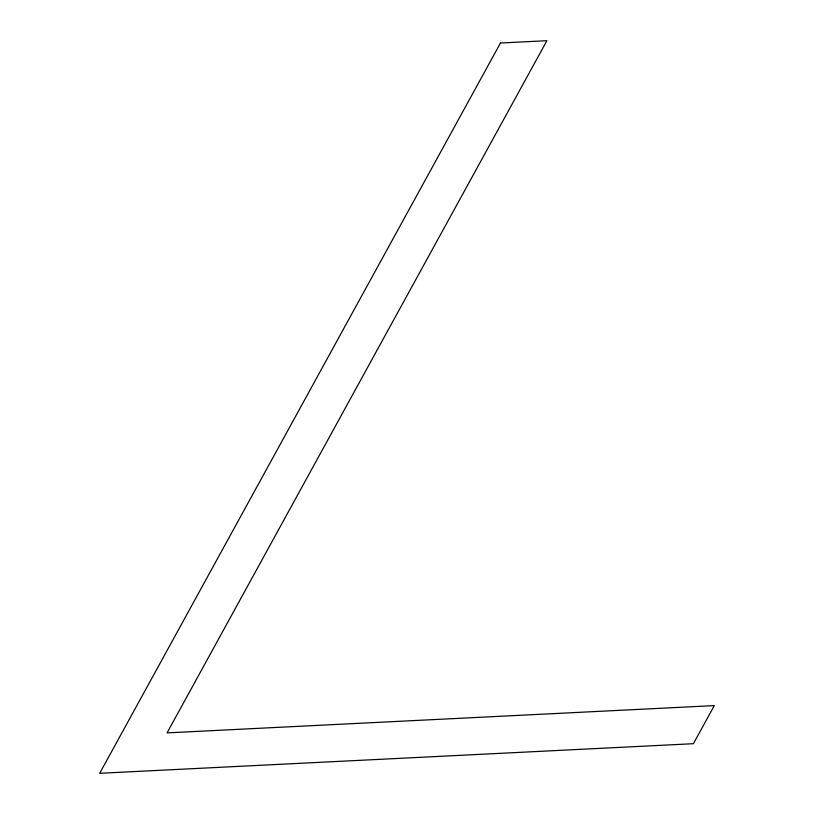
<?xml version="1.0" encoding="UTF-8"?>
<svg xmlns="http://www.w3.org/2000/svg" width="814" height="814" viewBox="0 0 814 814"><rect width="100%" height="100%" fill="white"/><g stroke="black" fill="none" stroke-linecap="round" stroke-linejoin="round"><path stroke-width="1.22" d="M500.468 43.02L99.695 773.3L693.396 743.701L714.305 705.606L167.063 732.885L546.916 40.7L500.468 43.02"/></g></svg>
